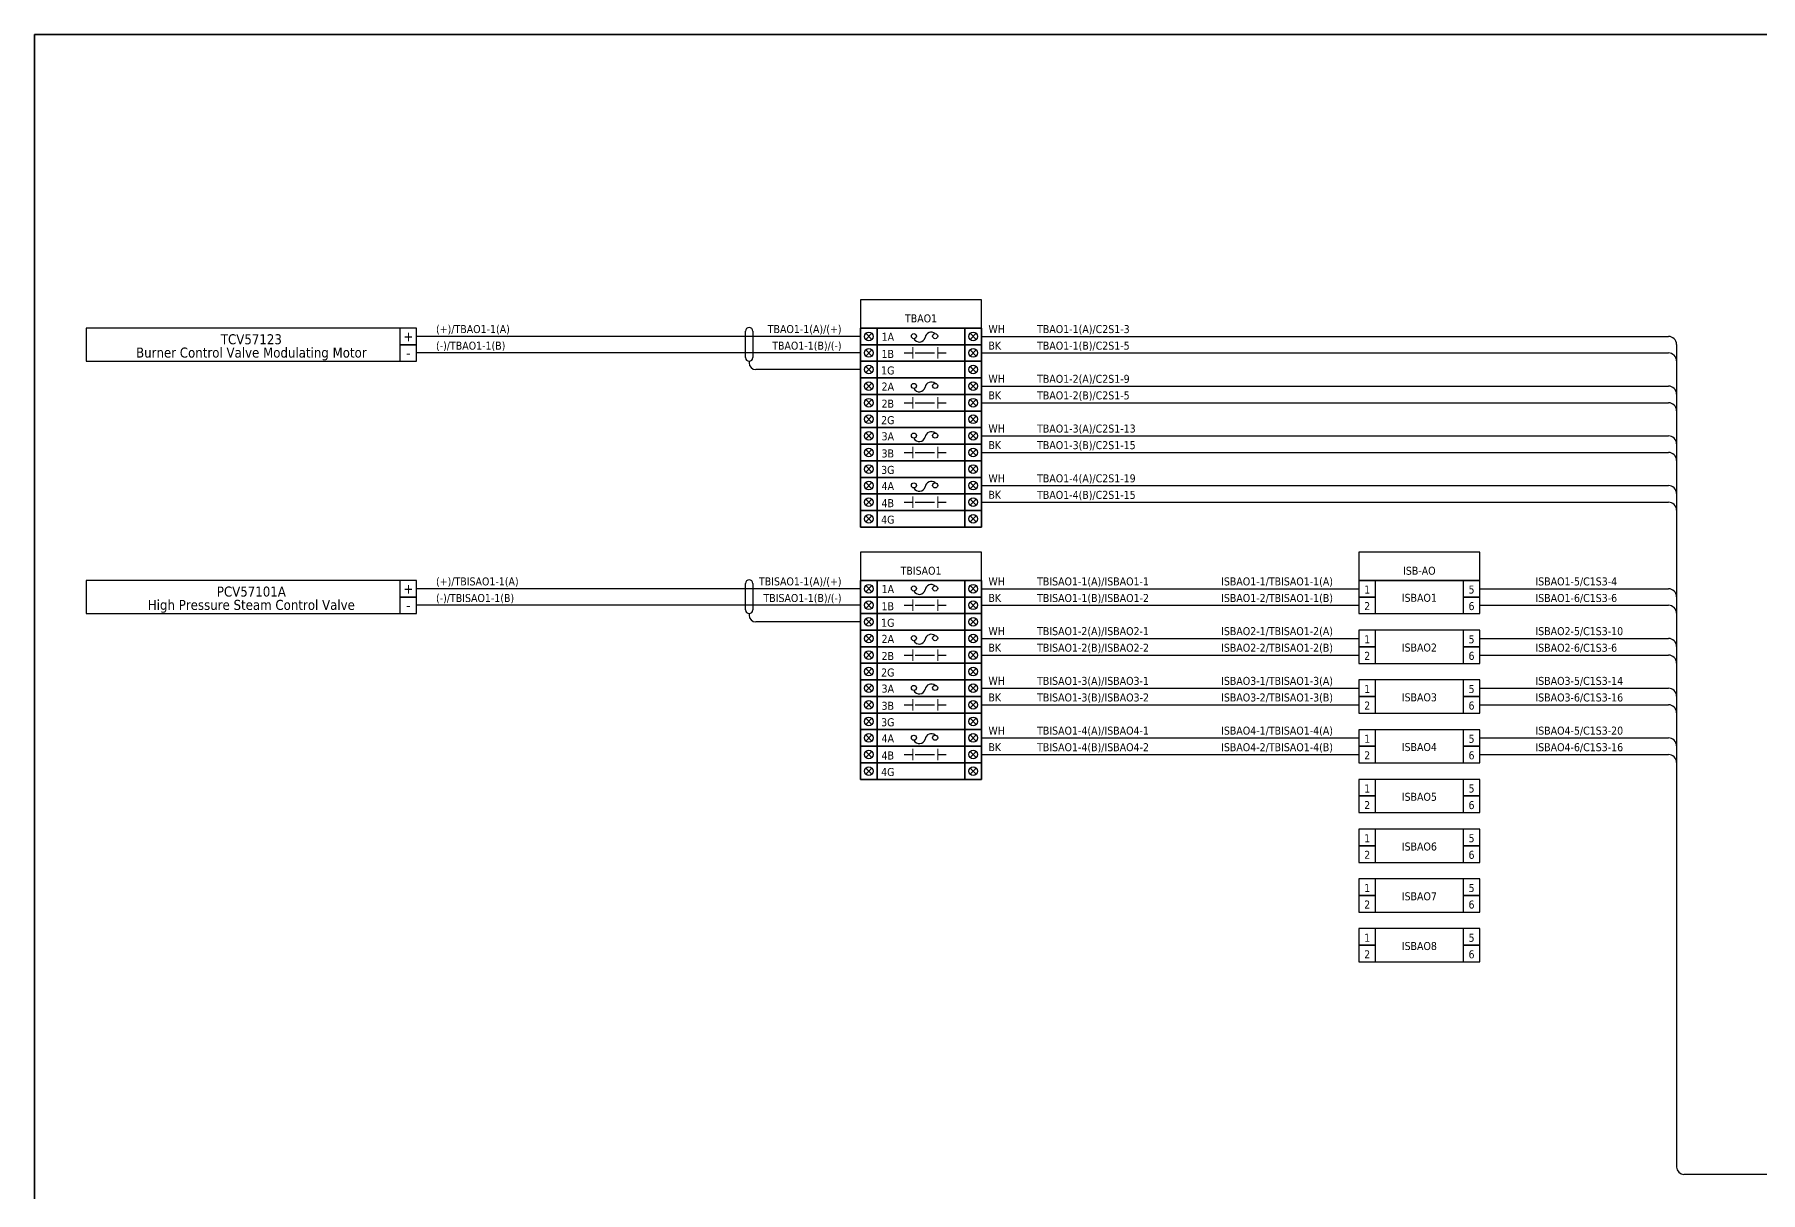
# Model space of a CAD drawing. Header units: millimetres. Extents: x 0 to 1792788, y -13 to 262234.
# Drawn here: x 454883 to 520630, y 116834 to 160934 of the extents above; entities that cross this region are included whole.
import ezdxf
from ezdxf.enums import TextEntityAlignment as Align

# ---------------------------------------------------------------- set-up
doc = ezdxf.new("R2010")
doc.units = ezdxf.units.MM
doc.layers.add('HELPPOINT', color=7, linetype='Continuous', lineweight=25)
doc.layers.add('power', color=7, linetype='Continuous', lineweight=25)
doc.styles.add('Tahoma', font='')
doc.styles.get('Tahoma').set_extended_font_data('Tahoma')

# ---------------------------------------------------------------- blocks, each defined once
blk = doc.blocks.new('TPA')
at = {"layer": 'HELPPOINT', "color": 4, "lineweight": 35, "ltscale": 25.4}
for p, q in [((14292753, 12749437), (14292753, 12827491)), ((14292753, 12827491), (14405128, 12827491)), ((14292753, 12749437), (14292753, 12827491)), ((14292753, 12827491), (14405128, 12827491))]:
    blk.add_line(p, q, dxfattribs=at)
blk = doc.blocks.new('ISBAI')
at = {"color": 6, "ltscale": 25.4}
for points in [[(15432850, 12597687), (15433481, 12597687), (15433481, 12598318), (15432850, 12598318)], [(15432850, 12597055), (15437455, 12597055), (15437455, 12598318), (15432850, 12598318)], [(15436824, 12597687), (15437455, 12597687), (15437455, 12598318), (15436824, 12598318)], [(15432850, 12597055), (15433481, 12597055), (15433481, 12597687), (15432850, 12597687)], [(15436824, 12597055), (15437455, 12597055), (15437455, 12597687), (15436824, 12597687)]]:
    blk.add_lwpolyline(points, close=True, dxfattribs=at)
at = {"color": 6, "style": 'Tahoma'}
for s, p in [('1', (15433165, 12597972)), ('5', (15437140, 12597972)), ('2', (15433165, 12597341)), ('6', (15437140, 12597341))]:
    blk.add_text(s, height=305, dxfattribs=at).set_placement(p, align=Align.MIDDLE_CENTER)

msp = doc.modelspace()

# ---------------------------------------------------------------- linework, layer by layer
at = {"color": 4, "ltscale": 25.4}
for p, q in [((486351, 149437), (469434, 149437)), ((490956, 149437), (517127, 149437)), ((517432, 149132), (517432, 117802)), ((490956, 147543), (517127, 147543)), ((490956, 145648), (517127, 145648)), ((490956, 143754), (517127, 143754)), ((486351, 139827), (469434, 139827)), ((490956, 139827), (505333, 139827)), ((490956, 137933), (505333, 137933)), ((490956, 136038), (505333, 136038)), ((490956, 134144), (505333, 134144)), ((548653, 117521), (517713, 117521))]:
    msp.add_line(p, q, dxfattribs=at)
at = {"color": 3, "ltscale": 25.4}
for p, q in [((482243, 149635), (482243, 148630)), ((482104, 148490), (482104, 148428)), ((486351, 148174), (482358, 148174)), ((486784, 148292), (486549, 148057)), ((486549, 148292), (486784, 148057)), ((490523, 148292), (490758, 148057)), ((490758, 148292), (490523, 148057)), ((486784, 146397), (486549, 146162)), ((486549, 146397), (486784, 146162)), ((490523, 146397), (490758, 146162)), ((490758, 146397), (490523, 146162)), ((486784, 144503), (486549, 144268)), ((486549, 144503), (486784, 144268)), ((490523, 144503), (490758, 144268)), ((490758, 144503), (490523, 144268)), ((486784, 142608), (486549, 142373)), ((486549, 142608), (486784, 142373)), ((490523, 142608), (490758, 142373)), ((490758, 142608), (490523, 142373)), ((482243, 140025), (482243, 139020)), ((482104, 138880), (482104, 138818)), ((486351, 138564), (482358, 138564)), ((486784, 138682), (486549, 138447)), ((486549, 138682), (486784, 138447)), ((490523, 138682), (490758, 138447)), ((490758, 138682), (490523, 138447)), ((486784, 136787), (486549, 136552)), ((486549, 136787), (486784, 136552)), ((490523, 136787), (490758, 136552)), ((490758, 136787), (490523, 136552)), ((486784, 134893), (486549, 134658)), ((486549, 134893), (486784, 134658)), ((490523, 134893), (490758, 134658)), ((490758, 134893), (490523, 134658)), ((486784, 132998), (486549, 132763)), ((486549, 132998), (486784, 132763)), ((490523, 132998), (490758, 132763)), ((490758, 132998), (490523, 132763))]:
    msp.add_line(p, q, dxfattribs=at)
at = {"color": 1, "ltscale": 25.4}
for p, q in [((486784, 149555), (486549, 149320)), ((486549, 149555), (486784, 149320)), ((490523, 149555), (490758, 149320)), ((490758, 149555), (490523, 149320)), ((486784, 147660), (486549, 147425)), ((486549, 147660), (486784, 147425)), ((490523, 147660), (490758, 147425)), ((490758, 147660), (490523, 147425)), ((486784, 145766), (486549, 145531)), ((486549, 145766), (486784, 145531)), ((490523, 145766), (490758, 145531)), ((490758, 145766), (490523, 145531)), ((486784, 143871), (486549, 143636)), ((486549, 143871), (486784, 143636)), ((490523, 143871), (490758, 143636)), ((490758, 143871), (490523, 143636)), ((486784, 139945), (486549, 139710)), ((486549, 139945), (486784, 139710)), ((490523, 139945), (490758, 139710)), ((490758, 139945), (490523, 139710)), ((486784, 138050), (486549, 137815)), ((486549, 138050), (486784, 137815)), ((490523, 138050), (490758, 137815)), ((490758, 138050), (490523, 137815)), ((486784, 136156), (486549, 135921)), ((486549, 136156), (486784, 135921)), ((490523, 136156), (490758, 135921)), ((490758, 136156), (490523, 135921)), ((486784, 134261), (486549, 134026)), ((486549, 134261), (486784, 134026)), ((490523, 134261), (490758, 134026)), ((490758, 134261), (490523, 134026))]:
    msp.add_line(p, q, dxfattribs=at)
at = {"color": 7, "ltscale": 25.4}
for p, q in [((486351, 148806), (469434, 148806)), ((486784, 148923), (486549, 148688)), ((486549, 148923), (486784, 148688)), ((488017, 148806), (488335, 148806)), ((488436, 148806), (489162, 148806)), ((489290, 148806), (489608, 148806)), ((490523, 148923), (490758, 148688)), ((490758, 148923), (490523, 148688)), ((490956, 148806), (517127, 148806)), ((486784, 147029), (486549, 146794)), ((486549, 147029), (486784, 146794)), ((488017, 146911), (488335, 146911)), ((488436, 146911), (489162, 146911)), ((489290, 146911), (489608, 146911)), ((490523, 147029), (490758, 146794)), ((490758, 147029), (490523, 146794)), ((490956, 146911), (517127, 146911)), ((486784, 145134), (486549, 144899)), ((486549, 145134), (486784, 144899)), ((488017, 145017), (488335, 145017)), ((488436, 145017), (489162, 145017)), ((489290, 145017), (489608, 145017)), ((490523, 145134), (490758, 144899)), ((490758, 145134), (490523, 144899)), ((490956, 145017), (517127, 145017)), ((486784, 143240), (486549, 143005)), ((486549, 143240), (486784, 143005)), ((488017, 143122), (488335, 143122)), ((488436, 143122), (489162, 143122)), ((489290, 143122), (489608, 143122)), ((490523, 143240), (490758, 143005)), ((490758, 143240), (490523, 143005)), ((490956, 143122), (517127, 143122)), ((486351, 139196), (469434, 139196)), ((486784, 139313), (486549, 139078)), ((486549, 139313), (486784, 139078)), ((488017, 139196), (488335, 139196)), ((488436, 139196), (489162, 139196)), ((489290, 139196), (489608, 139196)), ((490523, 139313), (490758, 139078)), ((490758, 139313), (490523, 139078)), ((490956, 139196), (505333, 139196)), ((486784, 137419), (486549, 137184)), ((486549, 137419), (486784, 137184)), ((490523, 137419), (490758, 137184)), ((490758, 137419), (490523, 137184)), ((488017, 137301), (488335, 137301)), ((488436, 137301), (489162, 137301)), ((489290, 137301), (489608, 137301)), ((490956, 137301), (505333, 137301)), ((486784, 135524), (486549, 135289)), ((486549, 135524), (486784, 135289)), ((490523, 135524), (490758, 135289)), ((490758, 135524), (490523, 135289)), ((488017, 135407), (488335, 135407)), ((488436, 135407), (489162, 135407)), ((489290, 135407), (489608, 135407)), ((490956, 135407), (505333, 135407)), ((486784, 133630), (486549, 133395)), ((486549, 133630), (486784, 133395)), ((488017, 133512), (488335, 133512)), ((488436, 133512), (489162, 133512)), ((489290, 133512), (489608, 133512)), ((490523, 133630), (490758, 133395)), ((490758, 133630), (490523, 133395)), ((490956, 133512), (505333, 133512))]:
    msp.add_line(p, q, dxfattribs=at)
at = {"color": 7, "lineweight": 9, "ltscale": 25.4}
for p, q in [((488335, 148589), (488335, 149022)), ((489290, 148589), (489290, 149022)), ((488335, 146694), (488335, 147128)), ((489290, 146694), (489290, 147128)), ((488335, 144800), (488335, 145233)), ((489290, 144800), (489290, 145233)), ((488335, 142906), (488335, 143339)), ((489290, 142906), (489290, 143339)), ((488335, 138979), (488335, 139412)), ((489290, 138979), (489290, 139412)), ((488335, 137085), (488335, 137518)), ((489290, 137085), (489290, 137518)), ((488335, 135190), (488335, 135624)), ((489290, 135190), (489290, 135624)), ((488335, 133296), (488335, 133729)), ((489290, 133296), (489290, 133729))]:
    msp.add_line(p, q, dxfattribs=at)
at = {"color": 6, "ltscale": 25.4}
for p, q in [((509938, 139827), (517127, 139827)), ((509938, 139196), (517127, 139196)), ((509938, 137933), (517127, 137933)), ((509938, 137301), (517127, 137301)), ((509938, 136038), (517127, 136038)), ((509938, 135407), (517127, 135407)), ((509938, 134144), (517127, 134144)), ((509938, 133512), (517127, 133512))]:
    msp.add_line(p, q, dxfattribs=at)
at = {"color": 4, "ltscale": 25.4}
for points in [[(486351, 149753), (490956, 149753), (490956, 150832), (486351, 150832)], [(486351, 140143), (490956, 140143), (490956, 141222), (486351, 141222)], [(505333, 140143), (509938, 140143), (509938, 141222), (505333, 141222)]]:
    msp.add_lwpolyline(points, close=True, dxfattribs=at)
at = {"color": 2, "ltscale": 25.4}
for points in [[(456853, 148490), (469434, 148490), (469434, 149753), (456853, 149753)], [(456853, 138880), (469434, 138880), (469434, 140143), (456853, 140143)]]:
    msp.add_lwpolyline(points, close=True, dxfattribs=at)
at = {"color": 1, "ltscale": 25.4}
for points in [[(468802, 149121), (469434, 149121), (469434, 149753), (468802, 149753)], [(486351, 149121), (486982, 149121), (486982, 149753), (486351, 149753)], [(486982, 149121), (490325, 149121), (490325, 149753), (486982, 149753)], [(490325, 149121), (490956, 149121), (490956, 149753), (490325, 149753)], [(486351, 147227), (486982, 147227), (486982, 147858), (486351, 147858)], [(486982, 147227), (490325, 147227), (490325, 147858), (486982, 147858)], [(490325, 147227), (490956, 147227), (490956, 147858), (490325, 147858)], [(486351, 145332), (486982, 145332), (486982, 145964), (486351, 145964)], [(486982, 145332), (490325, 145332), (490325, 145964), (486982, 145964)], [(490325, 145332), (490956, 145332), (490956, 145964), (490325, 145964)], [(486351, 143438), (486982, 143438), (486982, 144069), (486351, 144069)], [(486982, 143438), (490325, 143438), (490325, 144069), (486982, 144069)], [(490325, 143438), (490956, 143438), (490956, 144069), (490325, 144069)], [(468802, 139511), (469434, 139511), (469434, 140143), (468802, 140143)], [(486351, 139511), (486982, 139511), (486982, 140143), (486351, 140143)], [(486982, 139511), (490325, 139511), (490325, 140143), (486982, 140143)], [(490325, 139511), (490956, 139511), (490956, 140143), (490325, 140143)], [(486351, 137617), (486982, 137617), (486982, 138249), (486351, 138249)], [(486982, 137617), (490325, 137617), (490325, 138249), (486982, 138249)], [(490325, 137617), (490956, 137617), (490956, 138249), (490325, 138249)], [(486351, 135723), (486982, 135723), (486982, 136354), (486351, 136354)], [(486982, 135723), (490325, 135723), (490325, 136354), (486982, 136354)], [(490325, 135723), (490956, 135723), (490956, 136354), (490325, 136354)], [(486351, 133828), (486982, 133828), (486982, 134460), (486351, 134460)], [(486982, 133828), (490325, 133828), (490325, 134460), (486982, 134460)], [(490325, 133828), (490956, 133828), (490956, 134460), (490325, 134460)]]:
    msp.add_lwpolyline(points, close=True, dxfattribs=at)
at = {"color": 3, "ltscale": 25.4}
for points in [[(481964, 148630), (481964, 148630), (481964, 149635)], [(481964, 139020), (481964, 139020), (481964, 140025)]]:
    msp.add_lwpolyline(points, dxfattribs=at)
at = {"color": 7, "lineweight": 30, "ltscale": 25.4}
for points in [[(486351, 149753), (490956, 149753), (490956, 147858), (486351, 147858), (486351, 149753)], [(486351, 147858), (490956, 147858), (490956, 145964), (486351, 145964), (486351, 147858)], [(486351, 145964), (490956, 145964), (490956, 144069), (486351, 144069), (486351, 145964)], [(486351, 144069), (490956, 144069), (490956, 142175), (486351, 142175), (486351, 144069)], [(486351, 140143), (490956, 140143), (490956, 138249), (486351, 138249), (486351, 140143)], [(486351, 138249), (490956, 138249), (490956, 136354), (486351, 136354), (486351, 138249)], [(486351, 136354), (490956, 136354), (490956, 134460), (486351, 134460), (486351, 136354)], [(486351, 134460), (490956, 134460), (490956, 132565), (486351, 132565), (486351, 134460)]]:
    msp.add_lwpolyline(points, dxfattribs=at)
at = {"color": 7, "ltscale": 25.4}
for points in [[(468802, 148490), (469434, 148490), (469434, 149121), (468802, 149121)], [(486351, 148490), (486982, 148490), (486982, 149121), (486351, 149121)], [(486982, 148490), (490325, 148490), (490325, 149121), (486982, 149121)], [(490325, 148490), (490956, 148490), (490956, 149121), (490325, 149121)], [(486351, 146595), (486982, 146595), (486982, 147227), (486351, 147227)], [(486982, 146595), (490325, 146595), (490325, 147227), (486982, 147227)], [(490325, 146595), (490956, 146595), (490956, 147227), (490325, 147227)], [(486351, 144701), (486982, 144701), (486982, 145332), (486351, 145332)], [(486982, 144701), (490325, 144701), (490325, 145332), (486982, 145332)], [(490325, 144701), (490956, 144701), (490956, 145332), (490325, 145332)], [(486351, 142806), (486982, 142806), (486982, 143438), (486351, 143438)], [(486982, 142806), (490325, 142806), (490325, 143438), (486982, 143438)], [(490325, 142806), (490956, 142806), (490956, 143438), (490325, 143438)], [(468802, 138880), (469434, 138880), (469434, 139511), (468802, 139511)], [(486351, 138880), (486982, 138880), (486982, 139511), (486351, 139511)], [(486982, 138880), (490325, 138880), (490325, 139511), (486982, 139511)], [(490325, 138880), (490956, 138880), (490956, 139511), (490325, 139511)], [(486351, 136986), (486982, 136986), (486982, 137617), (486351, 137617)], [(486982, 136986), (490325, 136986), (490325, 137617), (486982, 137617)], [(490325, 136986), (490956, 136986), (490956, 137617), (490325, 137617)], [(486351, 135091), (486982, 135091), (486982, 135723), (486351, 135723)], [(486982, 135091), (490325, 135091), (490325, 135723), (486982, 135723)], [(490325, 135091), (490956, 135091), (490956, 135723), (490325, 135723)], [(486351, 133197), (486982, 133197), (486982, 133828), (486351, 133828)], [(486982, 133197), (490325, 133197), (490325, 133828), (486982, 133828)], [(490325, 133197), (490956, 133197), (490956, 133828), (490325, 133828)]]:
    msp.add_lwpolyline(points, close=True, dxfattribs=at)
at = {"color": 3, "ltscale": 25.4}
for points in [[(486351, 147858), (486982, 147858), (486982, 148490), (486351, 148490)], [(486982, 147858), (490325, 147858), (490325, 148490), (486982, 148490)], [(490325, 147858), (490956, 147858), (490956, 148490), (490325, 148490)], [(486351, 145964), (486982, 145964), (486982, 146595), (486351, 146595)], [(486982, 145964), (490325, 145964), (490325, 146595), (486982, 146595)], [(490325, 145964), (490956, 145964), (490956, 146595), (490325, 146595)], [(486351, 144069), (486982, 144069), (486982, 144701), (486351, 144701)], [(486982, 144069), (490325, 144069), (490325, 144701), (486982, 144701)], [(490325, 144069), (490956, 144069), (490956, 144701), (490325, 144701)], [(486351, 142175), (486982, 142175), (486982, 142806), (486351, 142806)], [(486982, 142175), (490325, 142175), (490325, 142806), (486982, 142806)], [(490325, 142175), (490956, 142175), (490956, 142806), (490325, 142806)], [(486351, 138249), (486982, 138249), (486982, 138880), (486351, 138880)], [(486982, 138249), (490325, 138249), (490325, 138880), (486982, 138880)], [(490325, 138249), (490956, 138249), (490956, 138880), (490325, 138880)], [(486351, 136354), (486982, 136354), (486982, 136986), (486351, 136986)], [(486982, 136354), (490325, 136354), (490325, 136986), (486982, 136986)], [(490325, 136354), (490956, 136354), (490956, 136986), (490325, 136986)], [(486351, 134460), (486982, 134460), (486982, 135091), (486351, 135091)], [(486982, 134460), (490325, 134460), (490325, 135091), (486982, 135091)], [(490325, 134460), (490956, 134460), (490956, 135091), (490325, 135091)], [(486351, 132565), (486982, 132565), (486982, 133197), (486351, 133197)], [(486982, 132565), (490325, 132565), (490325, 133197), (486982, 133197)], [(490325, 132565), (490956, 132565), (490956, 133197), (490325, 133197)]]:
    msp.add_lwpolyline(points, close=True, dxfattribs=at)
at = {"color": 1, "ltscale": 25.4}
for centre in [(486666, 149437), (490641, 149437), (486666, 147543), (490641, 147543), (486666, 145648), (490641, 145648), (486666, 143754), (490641, 143754), (486666, 139827), (490641, 139827), (486666, 137933), (490641, 137933), (486666, 136038), (490641, 136038), (486666, 134144), (490641, 134144)]:
    msp.add_circle(centre, 166, dxfattribs=at)
at = {"color": 7, "ltscale": 25.4}
for centre in [(486666, 148806), (490641, 148806), (486666, 146911), (490641, 146911), (486666, 145017), (490641, 145017), (486666, 143122), (490641, 143122), (486666, 139196), (490641, 139196), (486666, 137301), (490641, 137301), (486666, 135407), (490641, 135407), (486666, 133512), (490641, 133512)]:
    msp.add_circle(centre, 166, dxfattribs=at)
at = {"color": 3, "ltscale": 25.4}
for centre in [(486666, 148174), (490641, 148174), (486666, 146280), (490641, 146280), (486666, 144385), (490641, 144385), (486666, 142491), (490641, 142491), (486666, 138564), (490641, 138564), (486666, 136670), (490641, 136670), (486666, 134775), (490641, 134775), (486666, 132881), (490641, 132881)]:
    msp.add_circle(centre, 166, dxfattribs=at)
for centre, radius, start, end in [((482104, 149635), 140, 0, 180), ((482104, 148630), 140, 180, 0), ((482358, 148428), 254, 180, 270), ((482104, 140025), 140, 0, 180), ((482104, 139020), 140, 180, 0), ((482358, 138818), 254, 180, 270)]:
    msp.add_arc(centre, radius, start, end, dxfattribs=at)
at = {"color": 4, "ltscale": 25.4}
for centre, radius, start, end in [((517127, 149132), 305, 0, 90), ((517127, 147238), 305, 0, 90), ((517127, 145343), 305, 0, 90), ((517127, 143449), 305, 0, 90), ((517713, 117802), 281, 180.00018, 270.00001), ((517713, 117802), 281, 180, 270)]:
    msp.add_arc(centre, radius, start, end, dxfattribs=at)
at = {"color": 7, "ltscale": 25.4}
for centre in [(517127, 148501), (517127, 146606), (517127, 144712), (517127, 142817)]:
    msp.add_arc(centre, 305, 0, 90, dxfattribs=at)
at = {"color": 6, "ltscale": 25.4}
for centre in [(517127, 139522), (517127, 138891), (517127, 137628), (517127, 136996), (517127, 135734), (517127, 135102), (517127, 133839), (517127, 133208)]:
    msp.add_arc(centre, 305, 0, 90, dxfattribs=at)
at = {"layer": 'power', "color": 1, "ltscale": 25.4}
for centre in [(488381, 149447), (489191, 149447), (488381, 147552), (489191, 147552), (488381, 145658), (489191, 145658), (488381, 143764), (489191, 143764), (488381, 139837), (489191, 139837), (488381, 137943), (489191, 137943), (488381, 136048), (489191, 136048), (488381, 134154), (489191, 134154)]:
    msp.add_circle(centre, 96.7, dxfattribs=at)
for centre, radius, start, end in [((488588, 149452), 230, 206.16337, 346.03827), ((489044, 149361), 235, 51.13092, 171.32538), ((488588, 147557), 230, 206.16337, 346.03827), ((489044, 147466), 235, 51.13092, 171.32538), ((488588, 145663), 230, 206.16337, 346.03827), ((489044, 145572), 235, 51.13092, 171.32538), ((488588, 143768), 230, 206.16337, 346.03827), ((489044, 143677), 235, 51.13092, 171.32538), ((488588, 139842), 230, 206.16337, 346.03827), ((489044, 139751), 235, 51.13092, 171.32538), ((489044, 137857), 235, 51.13092, 171.32538), ((488588, 137948), 230, 206.16337, 346.03827), ((489044, 135962), 235, 51.13092, 171.32538), ((488588, 136053), 230, 206.16337, 346.03827), ((489044, 134068), 235, 51.13092, 171.32538), ((488588, 134159), 230, 206.16337, 346.03827)]:
    msp.add_arc(centre, radius, start, end, dxfattribs=at)

# ---------------------------------------------------------------- block references
at = {"xscale": 0.8800000000046566, "yscale": 0.8800000000046566, "zscale": 0.8800000000046566}
msp.add_blockref('TPA', (-12122739, -11127258), dxfattribs=at)
for p in [(-14927517, -12458175), (-14927517, -12460070), (-14927517, -12461964), (-14927517, -12463859), (-14927517, -12465753), (-14927517, -12467648), (-14927517, -12469542), (-14927517, -12471437)]:
    msp.add_blockref('ISBAI', p)

# ---------------------------------------------------------------- texts
at = {"color": 4, "style": 'Tahoma'}
for s, height, p in [('TBAO1', 304.8, (488653, 150123)), ('TCV57123', 381, (463143, 149329)), ('Burner Control Valve Modulating Motor', 381, (463143, 148821)), ('TBISAO1', 304.8, (488653, 140513)), ('ISB-AO', 304.8, (507635, 140513)), ('High Pressure Steam Control Valve', 381, (463143, 139212)), ('PCV57101A', 381, (463143, 139720))]:
    msp.add_text(s, height=height, dxfattribs=at).set_placement(p, align=Align.MIDDLE_CENTER)
for s, p in [('(+)/TBAO1-1(A)', (470178, 149564)), ('WH', (491220, 149566)), ('TBAO1-1(A)/C2S1-3', (493074, 149564)), ('WH', (491220, 147671)), ('TBAO1-2(A)/C2S1-9', (493074, 147669)), ('WH', (491220, 145777)), ('TBAO1-3(A)/C2S1-13', (493074, 145775)), ('WH', (491220, 143882)), ('TBAO1-4(A)/C2S1-19', (493074, 143880)), ('(+)/TBISAO1-1(A)', (470178, 139954)), ('WH', (491220, 139956)), ('TBISAO1-1(A)/ISBAO1-1', (493074, 139954)), ('ISBAO1-1/TBISAO1-1(A)', (500083, 139954)), ('WH', (491220, 138062)), ('TBISAO1-2(A)/ISBAO2-1', (493074, 138059)), ('ISBAO2-1/TBISAO1-2(A)', (500083, 138059)), ('WH', (491220, 136167)), ('TBISAO1-3(A)/ISBAO3-1', (493074, 136165)), ('ISBAO3-1/TBISAO1-3(A)', (500083, 136165)), ('WH', (491220, 134273)), ('TBISAO1-4(A)/ISBAO4-1', (493074, 134271)), ('ISBAO4-1/TBISAO1-4(A)', (500083, 134271))]:
    msp.add_text(s, height=304.8, dxfattribs=at).set_placement(p)
at = {"color": 7, "style": 'Tahoma'}
for s, p in [('(-)/TBAO1-1(B)', (470178, 148932)), ('TBAO1-1(B)/C2S1-5', (493074, 148932)), ('BK', (491220, 148934)), ('BK', (491220, 147040)), ('TBAO1-2(B)/C2S1-5', (493074, 147038)), ('BK', (491220, 145145)), ('TBAO1-3(B)/C2S1-15', (493074, 145143)), ('BK', (491220, 143251)), ('TBAO1-4(B)/C2S1-15', (493074, 143249)), ('(-)/TBISAO1-1(B)', (470178, 139322)), ('BK', (491220, 139325)), ('TBISAO1-1(B)/ISBAO1-2', (493074, 139322)), ('ISBAO1-2/TBISAO1-1(B)', (500083, 139322)), ('BK', (491220, 137430)), ('TBISAO1-2(B)/ISBAO2-2', (493074, 137428)), ('ISBAO2-2/TBISAO1-2(B)', (500083, 137428)), ('BK', (491220, 135536)), ('TBISAO1-3(B)/ISBAO3-2', (493074, 135534)), ('ISBAO3-2/TBISAO1-3(B)', (500083, 135534)), ('BK', (491220, 133641)), ('TBISAO1-4(B)/ISBAO4-2', (493074, 133639)), ('ISBAO4-2/TBISAO1-4(B)', (500083, 133639))]:
    msp.add_text(s, height=304.8, dxfattribs=at).set_placement(p)
at = {"color": 4, "style": 'Tahoma'}
for s, p in [('TBAO1-1(A)/(+)', (485626, 149564)), ('TBISAO1-1(A)/(+)', (485626, 139954))]:
    msp.add_text(s, height=304.8, dxfattribs=at).set_placement(p, align=Align.RIGHT)
at = {"color": 7, "style": 'Tahoma'}
for s, p in [('TBAO1-1(B)/(-)', (485626, 148932)), ('TBISAO1-1(B)/(-)', (485626, 139322))]:
    msp.add_text(s, height=304.8, dxfattribs=at).set_placement(p, align=Align.RIGHT)
at = {"color": 6, "style": 'Tahoma'}
for s, p in [('ISBAO1-5/C1S3-4', (512056, 139954)), ('ISBAO1-6/C1S3-6', (512056, 139322)), ('ISBAO2-5/C1S3-10', (512056, 138059)), ('ISBAO2-6/C1S3-6', (512056, 137428)), ('ISBAO3-5/C1S3-14', (512056, 136165)), ('ISBAO3-6/C1S3-16', (512056, 135534)), ('ISBAO4-5/C1S3-20', (512056, 134271)), ('ISBAO4-6/C1S3-16', (512056, 133639))]:
    msp.add_text(s, height=304.8, dxfattribs=at).set_placement(p)
for s, p in [('ISBAO1', (507635, 139481)), ('ISBAO2', (507635, 137587)), ('ISBAO3', (507635, 135692)), ('ISBAO4', (507635, 133798)), ('ISBAO5', (507635, 131903)), ('ISBAO6', (507635, 130009)), ('ISBAO7', (507635, 128114)), ('ISBAO8', (507635, 126220))]:
    msp.add_text(s, height=304.8, dxfattribs=at).set_placement(p, align=Align.MIDDLE_CENTER)
at = {"layer": 'power', "color": 1, "style": 'Tahoma'}
for p in [(469124, 149441), (469124, 139831)]:
    msp.add_text('+', height=381, dxfattribs=at).set_placement(p, align=Align.MIDDLE_CENTER)
at = {"layer": 'power', "color": 7, "style": 'Tahoma'}
for s, height, p in [('1A', 305.3, (487387, 149421)), ('-', 381, (469124, 148811)), ('1B', 305.3, (487387, 148769)), ('2A', 305.3, (487387, 147527)), ('2B', 305.3, (487387, 146875)), ('3A', 305.3, (487387, 145632)), ('3B', 305.3, (487387, 144980)), ('4A', 305.3, (487387, 143738)), ('4B', 305.3, (487387, 143086)), ('1A', 305.3, (487387, 139812)), ('-', 381, (469124, 139201)), ('1B', 305.3, (487387, 139159)), ('2A', 305.3, (487387, 137917)), ('2B', 305.3, (487387, 137265)), ('3A', 305.3, (487387, 136023)), ('3B', 305.3, (487387, 135370)), ('4A', 305.3, (487387, 134128)), ('4B', 305.3, (487387, 133476))]:
    msp.add_text(s, height=height, dxfattribs=at).set_placement(p, align=Align.MIDDLE_CENTER)
at = {"layer": 'power', "color": 3, "style": 'Tahoma'}
for s, p in [('1G', (487387, 148141)), ('2G', (487387, 146247)), ('3G', (487387, 144352)), ('4G', (487387, 142458)), ('1G', (487387, 138531)), ('2G', (487387, 136637)), ('3G', (487387, 134742)), ('4G', (487387, 132848))]:
    msp.add_text(s, height=305.3, dxfattribs=at).set_placement(p, align=Align.MIDDLE_CENTER)

doc.saveas('drawing.dxf')
